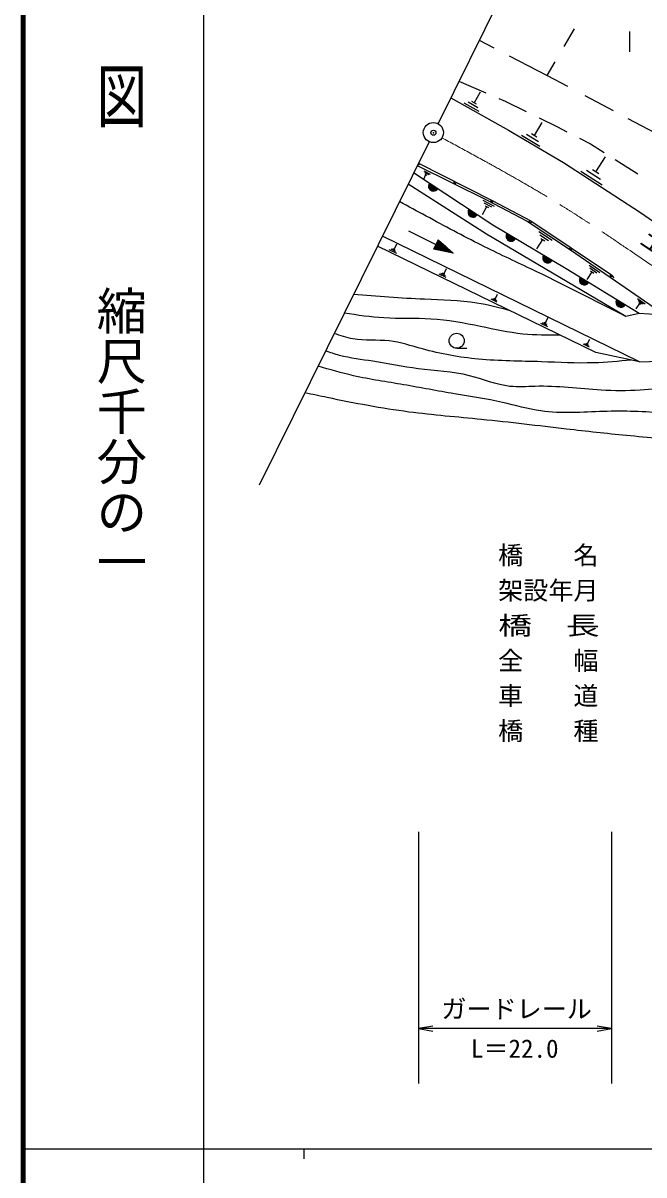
# Model space of a CAD drawing. Units: millimetres, scale not verified. Extents: x 40000 to 680000, y 20000 to 380000.
# Drawn here: x 40000 to 101887, y 202409 to 317166 of the extents above; entities that cross this region are included whole.
import ezdxf
from ezdxf.enums import TextEntityAlignment as Align

# ---------------------------------------------------------------- set-up
doc = ezdxf.new("R2010")
doc.units = ezdxf.units.MM
doc.header["$LTSCALE"] = 1000
doc.header["$PDMODE"] = 32
doc.header["$PDSIZE"] = 500
doc.linetypes.add('CHAIN', pattern=[18.5, 12, -1.5, 3.5, -1.5])
for name, color, linetype, lineweight in [('M-BGD', 7, 'Continuous', 25), ('M-BMK', 2, 'CHAIN', 13), ('M-BMK-SRVR', 3, 'Continuous', 25), ('M-STR-STR3', 7, 'Continuous', 25), ('M-TTL', 2, 'Continuous', 140), ('M-TTL-BAND', 7, 'Continuous', 25)]:
    doc.layers.add(name, color=color, linetype=linetype, lineweight=lineweight)
doc.layers.add('M-OTRS', color=6, linetype='Continuous')
doc.layers.add('M-STR-STR1', color=1, linetype='Continuous')
doc.styles.add('@ＭＳ ゴシック', font='')
doc.styles.add('ＭＳ ゴシック', font='')
doc.styles.get('@ＭＳ ゴシック').set_extended_font_data('@MS Gothic')
doc.styles.get('ＭＳ ゴシック').set_extended_font_data('MS Gothic')

# ---------------------------------------------------------------- blocks, each defined once
blk = doc.blocks.new('open_arrow')
at = {"color": 0, "linetype": 'Continuous', "lineweight": -2}
blk.add_lwpolyline([(7.5, 1.25), (0, 0), (7.5, -1.25)], dxfattribs=at)

msp = doc.modelspace()

# ---------------------------------------------------------------- linework, layer by layer
at = {"layer": 'M-BGD'}
for p, q in [((93925, 314833), (94956, 316579)), ((100463, 314312), (100463, 316312)), ((85470, 315446), (86934, 314689)), ((88455, 313904), (92226, 311955)), ((92226, 311955), (93026, 313311)), ((83447, 311359), (86111, 310214)), ((92226, 311955), (94275, 310864)), ((85551, 310267), (84971, 309227)), ((95989, 309953), (98829, 308442)), ((82635, 309718), (88399, 306492)), ((85461, 308357), (83971, 309197)), ((85331, 308727), (84361, 309277)), ((85191, 309097), (84741, 309347)), ((87416, 309653), (88043, 309383)), ((88043, 309383), (90151, 308346)), ((91442, 307710), (93265, 306812)), ((100281, 307669), (103632, 305886)), ((88399, 306492), (93851, 303268)), ((91691, 307247), (90941, 305967)), ((93265, 306812), (94201, 306333)), ((91521, 304877), (89691, 305957)), ((91371, 305347), (90181, 306047)), ((91211, 305807), (90661, 306127)), ((95465, 305686), (96559, 305125)), ((96559, 305125), (97931, 304257)), ((79296, 302971), (86259, 299516)), ((79409, 303200), (86760, 299495)), ((93851, 303268), (101531, 298294)), ((98031, 303827), (97061, 302337)), ((99017, 303569), (101279, 302137)), ((86820, 297015), (78932, 302234)), ((79931, 302427), (80591, 302107)), ((79931, 301607), (80161, 302067)), ((80001, 302277), (80431, 302067)), ((80061, 302117), (80261, 302017)), ((97721, 301007), (95581, 302387)), ((97551, 301567), (96161, 302467)), ((97381, 302127), (96741, 302537)), ((86208, 296147), (78385, 301130)), ((85831, 299517), (86961, 298927)), ((86259, 299516), (90240, 297423)), ((85801, 298087), (86221, 298877)), ((85941, 299247), (86681, 298857)), ((86051, 298967), (86391, 298787)), ((86760, 299495), (90601, 297445)), ((90240, 297423), (94578, 294565)), ((90601, 297445), (98657, 292074)), ((101531, 298294), (108495, 293439)), ((78411, 296471), (82883, 294235)), ((100090, 287930), (86208, 296147)), ((94119, 292677), (86820, 297015)), ((91421, 296407), (92731, 295547)), ((97079, 284357), (75317, 294932)), ((101451, 283409), (75813, 295934)), ((77231, 295147), (76981, 294627)), ((81386, 295561), (80923, 294635)), ((81411, 295540), (80956, 294629)), ((81450, 295505), (81007, 294618)), ((81489, 295471), (81057, 294608)), ((81527, 295437), (81108, 294598)), ((81566, 295402), (81159, 294587)), ((81605, 295368), (81209, 294577)), ((81644, 295334), (81260, 294567)), ((81682, 295299), (81311, 294556)), ((81721, 295265), (81361, 294546)), ((82883, 294235), (81386, 295561)), ((81760, 295230), (81412, 294535)), ((81798, 295196), (81463, 294525)), ((81837, 295162), (81514, 294515)), ((81876, 295127), (81564, 294504)), ((81915, 295093), (81615, 294494)), ((81953, 295059), (81666, 294484)), ((81992, 295024), (81716, 294473)), ((82031, 294990), (81767, 294463)), ((82070, 294956), (81818, 294452)), ((91211, 294667), (91821, 295587)), ((91521, 296067), (92371, 295507)), ((91621, 295717), (92011, 295457)), ((77241, 294217), (76491, 294577)), ((77171, 294397), (76681, 294627)), ((77091, 294567), (76861, 294677)), ((82883, 294235), (80923, 294635)), ((82108, 294921), (81869, 294442)), ((82147, 294887), (81919, 294432)), ((82186, 294853), (81970, 294421)), ((82224, 294818), (82021, 294411)), ((82263, 294784), (82071, 294401)), ((82302, 294750), (82122, 294390)), ((82341, 294715), (82173, 294380)), ((82379, 294681), (82224, 294369)), ((82418, 294647), (82274, 294359)), ((82457, 294612), (82325, 294349)), ((82496, 294578), (82376, 294338)), ((82534, 294544), (82426, 294328)), ((82573, 294509), (82477, 294318)), ((82612, 294475), (82528, 294307)), ((82650, 294441), (82579, 294297)), ((82689, 294406), (82629, 294286)), ((82728, 294372), (82680, 294276)), ((82767, 294338), (82731, 294266)), ((82805, 294303), (82781, 294255)), ((82844, 294269), (82832, 294245)), ((94578, 294565), (103981, 288093)), ((82161, 292677), (81931, 292197)), ((101417, 288236), (94119, 292677)), ((96411, 293057), (97501, 292317)), ((96491, 292767), (97201, 292287)), ((82171, 291827), (81481, 292157)), ((82101, 291987), (81651, 292207)), ((82031, 292147), (81821, 292247)), ((96211, 291607), (96731, 292367)), ((96571, 292477), (96891, 292257)), ((87271, 289347), (86661, 289647)), ((87211, 289497), (86811, 289687)), ((87141, 289637), (86961, 289727)), ((87261, 290107), (87051, 289687)), ((101111, 288697), (101491, 289237)), ((101251, 289727), (102021, 289197)), ((101311, 289527), (101811, 289177)), ((101371, 289317), (101601, 289157)), ((101417, 288236), (100090, 287930)), ((103466, 288082), (101417, 288236)), ((92311, 286897), (91591, 287247)), ((92241, 287067), (91771, 287297)), ((92161, 287237), (91941, 287347)), ((92301, 287797), (92051, 287297)), ((83221, 284765), (84221, 284765)), ((96461, 284877), (95851, 285177)), ((96401, 285027), (96001, 285217)), ((96331, 285167), (96151, 285257)), ((96451, 285637), (96241, 285217)), ((101451, 283409), (97079, 284357)), ((101451, 283409), (122463, 284207))]:
    msp.add_line(p, q, dxfattribs=at)
msp.add_circle((83221, 285515), 750, dxfattribs=at)
for centre, radius, start, end in [((79409, 303200), 150, 243.66794, 333.25752), ((80904, 300930), 500, 146.50922, 326.50922), ((80904, 300930), 500, 146.50922, 326.50922), ((80904, 300930), 450, 146.50922, 326.50922), ((80904, 300930), 400, 146.50922, 326.50922), ((80904, 300930), 350, 146.50922, 326.50922), ((80904, 300930), 300, 146.50922, 326.50922), ((80904, 300930), 250, 146.50922, 326.50922), ((80904, 300930), 200, 146.50922, 326.50922), ((80904, 300930), 150, 146.50922, 326.50922), ((80904, 300930), 100, 146.50922, 326.50922), ((80904, 300930), 50, 146.50922, 326.50922), ((83085, 301347), 150, 153.25752, 333.25752), ((86760, 299495), 150, 153.25752, 331.90516), ((84848, 298320), 500, 146.50922, 326.50922), ((84848, 298320), 500, 146.50922, 326.50922), ((84848, 298320), 450, 146.50922, 326.50922), ((84848, 298320), 400, 146.50922, 326.50922), ((84848, 298320), 350, 146.50922, 326.50922), ((84848, 298320), 300, 146.50922, 326.50922), ((84848, 298320), 250, 146.50922, 326.50922), ((84848, 298320), 200, 146.50922, 326.50922), ((84848, 298320), 150, 146.50922, 326.50922), ((84848, 298320), 100, 146.50922, 326.50922), ((84848, 298320), 50, 146.50922, 326.50922), ((90601, 297445), 150, 151.90516, 326.30993), ((88645, 295930), 500, 149.27251, 329.27251), ((88645, 295930), 500, 149.27251, 329.27251), ((88645, 295930), 450, 149.27251, 329.27251), ((88645, 295930), 400, 149.27251, 329.27251), ((88645, 295930), 350, 149.27251, 329.27251), ((88645, 295930), 300, 149.27251, 329.27251), ((88645, 295930), 250, 149.27251, 329.27251), ((88645, 295930), 200, 149.27251, 329.27251), ((88645, 295930), 150, 149.27251, 329.27251), ((88645, 295930), 100, 149.27251, 329.27251), ((88645, 295930), 50, 149.27251, 329.27251), ((92294, 293761), 500, 149.27251, 329.27251), ((92294, 293761), 500, 149.27251, 329.27251), ((92294, 293761), 450, 149.27251, 329.27251), ((92294, 293761), 400, 149.27251, 329.27251), ((92294, 293761), 350, 149.27251, 329.27251), ((92294, 293761), 300, 149.27251, 329.27251), ((92294, 293761), 250, 149.27251, 329.27251), ((92294, 293761), 200, 149.27251, 329.27251), ((92294, 293761), 150, 149.27251, 329.27251), ((92294, 293761), 100, 149.27251, 329.27251), ((92294, 293761), 50, 149.27251, 329.27251), ((94629, 294760), 150, 146.30993, 326.30993), ((95943, 291566), 500, 148.68402, 328.68402), ((95943, 291566), 500, 148.68402, 328.68402), ((95943, 291566), 450, 148.68402, 328.68402), ((95943, 291566), 400, 148.68402, 328.68402), ((95943, 291566), 350, 148.68402, 328.68402), ((95943, 291566), 300, 148.68402, 328.68402), ((95943, 291566), 250, 148.68402, 328.68402), ((95943, 291566), 200, 148.68402, 328.68402), ((95943, 291566), 150, 148.68402, 328.68402), ((95943, 291566), 100, 148.68402, 328.68402), ((95943, 291566), 50, 148.68402, 328.68402), ((98657, 292074), 150, 146.30993, 326.30993), ((98380, 291658), 500, 11.30993, 56.30993), ((99593, 289346), 500, 148.68402, 328.68402), ((99593, 289346), 500, 148.68402, 328.68402), ((99593, 289346), 450, 148.68402, 328.68402), ((99593, 289346), 400, 148.68402, 328.68402), ((99593, 289346), 350, 148.68402, 328.68402), ((99593, 289346), 300, 148.68402, 328.68402), ((99593, 289346), 250, 148.68402, 328.68402), ((99593, 289346), 200, 148.68402, 328.68402), ((99593, 289346), 150, 148.68402, 328.68402), ((99593, 289346), 100, 148.68402, 328.68402), ((99593, 289346), 50, 148.68402, 328.68402)]:
    msp.add_arc(centre, radius, start, end, dxfattribs=at)
for points, knots in [([(100090, 287930), (96940, 289541), (93790, 291151), (90597, 292677), (88963, 293457), (87318, 294215), (85698, 295024), (83839, 295952), (82014, 296946), (80186, 297933), (79296, 298414), (78405, 298892), (77514, 299371)], [0, 0, 0, 0, 1, 1, 1, 2, 2, 2, 3, 3, 3, 4, 4, 4, 4]), ([(88543, 288505), (87443, 288798), (86343, 289091), (85227, 289273), (83512, 289554), (81757, 289575), (80011, 289646), (77643, 289743), (75290, 289932), (72937, 290122)], [0, 0, 0, 0, 1, 1, 1, 2, 2, 2, 3, 3, 3, 3]), ([(93530, 286082), (92283, 286073), (91037, 286063), (89804, 286186), (88392, 286327), (86999, 286642), (85600, 286931), (83960, 287270), (82313, 287574), (80650, 287677), (79093, 287772), (77523, 287691), (75966, 287783), (74644, 287861), (73331, 288064), (72018, 288266)], [0, 0, 0, 0, 1, 1, 1, 2, 2, 2, 3, 3, 3, 4, 4, 4, 5, 5, 5, 5]), ([(100605, 283593), (99365, 283472), (98125, 283352), (96883, 283312), (95147, 283257), (93408, 283361), (91667, 283419), (89570, 283488), (87471, 283492), (85387, 283685), (83503, 283859), (81632, 284189), (79798, 284696), (78702, 284999), (77619, 285366), (76498, 285494), (75301, 285632), (74062, 285498), (72879, 285707), (72247, 285819), (71631, 286029), (71015, 286239)], [0, 0, 0, 0, 1, 1, 1, 2, 2, 2, 3, 3, 3, 4, 4, 4, 5, 5, 5, 6, 6, 6, 7, 7, 7, 7]), ([(124369, 272589), (122831, 273269), (121293, 273948), (119716, 274530), (118405, 275014), (117068, 275431), (115778, 275967), (114151, 276643), (112599, 277508), (110987, 278203), (109779, 278724), (108536, 279149), (107315, 279693), (106490, 280060), (105674, 280482), (104813, 280651), (103753, 280859), (102626, 280684), (101514, 280598), (100204, 280497), (98916, 280520), (97628, 280598), (95437, 280730), (93244, 281021), (91028, 280970), (90190, 280951), (89348, 280883), (88527, 280970), (87154, 281116), (85838, 281695), (84482, 282035), (82810, 282454), (81078, 282511), (79372, 282727), (77856, 282919), (76361, 283236), (74848, 283472), (73742, 283644), (72627, 283773), (71548, 284057), (71077, 284182), (70613, 284336), (70149, 284490)], [0, 0, 0, 0, 1, 1, 1, 2, 2, 2, 3, 3, 3, 4, 4, 4, 5, 5, 5, 6, 6, 6, 7, 7, 7, 8, 8, 8, 9, 9, 9, 10, 10, 10, 11, 11, 11, 12, 12, 12, 13, 13, 13, 14, 14, 14, 14]), ([(129600, 266874), (128099, 267512), (126598, 268150), (125092, 268782), (123618, 269400), (122140, 270013), (120727, 270751), (119093, 271605), (117548, 272627), (115990, 273625), (114790, 274395), (113583, 275151), (112318, 275808), (111074, 276453), (109775, 277004), (108433, 277404), (106995, 277833), (105507, 278091), (104015, 278256), (101967, 278482), (99910, 278532), (97841, 278469), (95755, 278405), (93657, 278226), (91614, 278522), (90326, 278709), (89061, 279085), (87782, 279374), (86197, 279732), (84590, 279957), (82992, 280225), (81304, 280509), (79624, 280841), (77935, 281130), (76264, 281416), (74584, 281661), (72932, 282035), (71745, 282304), (70572, 282640), (69400, 282976)], [0, 0, 0, 0, 1, 1, 1, 2, 2, 2, 3, 3, 3, 4, 4, 4, 5, 5, 5, 6, 6, 6, 7, 7, 7, 8, 8, 8, 9, 9, 9, 10, 10, 10, 11, 11, 11, 12, 12, 12, 13, 13, 13, 13]), ([(130922, 264453), (129334, 265164), (127746, 265876), (126103, 266440), (124835, 266875), (123536, 267223), (122271, 267664), (120689, 268217), (119162, 268917), (117640, 269634), (116344, 270244), (115052, 270865), (113862, 271656), (112820, 272348), (111857, 273171), (110775, 273785), (109535, 274488), (108138, 274918), (106730, 275222), (104547, 275694), (102337, 275865), (100130, 276074), (98141, 276262), (96154, 276482), (94169, 276712), (91348, 277040), (88531, 277389), (85706, 277670), (83292, 277911), (80872, 278102), (78468, 278416), (75735, 278772), (73022, 279286), (70324, 279853), (69579, 280009), (68835, 280170), (68091, 280330)], [0, 0, 0, 0, 1, 1, 1, 2, 2, 2, 3, 3, 3, 4, 4, 4, 5, 5, 5, 6, 6, 6, 7, 7, 7, 8, 8, 8, 9, 9, 9, 10, 10, 10, 11, 11, 11, 12, 12, 12, 12])]:
    msp.add_open_spline(points, degree=3, knots=knots, dxfattribs=at)
at = {"layer": 'M-BMK'}
msp.add_open_spline([(81756, 305742), (83526, 304779), (85295, 303815), (87056, 302836), (89310, 301581), (91551, 300299), (93742, 298938), (96270, 297368), (98731, 295692), (101196, 294024), (104087, 292066), (106984, 290119), (109880, 288171)], degree=3, knots=[0, 0, 0, 0, 1, 1, 1, 2, 2, 2, 3, 3, 3, 4, 4, 4, 4], dxfattribs=at)
at = {"layer": 'M-BMK-SRVR'}
for p, q in [((96532, 337796), (81362, 307145)), ((80472, 305347), (63532, 271121))]:
    msp.add_line(p, q, dxfattribs=at)
msp.add_circle((80896, 306253), 1000, dxfattribs=at)
at = {"layer": 'M-OTRS'}
msp.add_point((80899, 306241), dxfattribs=at)
at = {"layer": 'M-STR-STR3'}
for p, q in [((79409, 236577), (79409, 211530)), ((98657, 236577), (98657, 211530)), ((98657, 216989), (79409, 216989))]:
    msp.add_line(p, q, dxfattribs=at)
at = {"layer": 'M-TTL'}
msp.add_line((40000, 380000), (40000, 20000), dxfattribs=at)
at = {"layer": 'M-TTL-BAND'}
for p, q in [((58000, 370000), (58000, 20000)), ((40000, 205000), (579000, 205000)), ((68000, 205000), (68000, 204000))]:
    msp.add_line(p, q, dxfattribs=at)

# ---------------------------------------------------------------- block references
at = {"layer": 'M-STR-STR3', "xscale": 193, "yscale": 193}
msp.add_blockref('open_arrow', (79409, 216989), dxfattribs=at)
at = {"layer": 'M-STR-STR3', "xscale": 193, "yscale": 193, "rotation": 180}
msp.add_blockref('open_arrow', (98657, 216989), dxfattribs=at)

# ---------------------------------------------------------------- texts
at = {"layer": 'M-STR-STR1', "style": 'ＭＳ ゴシック'}
msp.add_text('土ヶ原橋', height=1833, rotation=326.121, dxfattribs=at).set_placement((101132, 294844), align=Align.BOTTOM_LEFT)
for s, p in [('橋\u3000\u3000名', (87352, 262677)), ('架設年月', (87352, 259177)), ('全\u3000\u3000幅', (87352, 252177)), ('車\u3000\u3000道', (87352, 248677)), ('橋\u3000\u3000種', (87352, 245177))]:
    msp.add_text(s, height=1833, dxfattribs=at).set_placement(p, align=Align.BOTTOM_LEFT)
at = {"layer": 'M-STR-STR1', "style": 'ＭＳ ゴシック', "width": 1.35}
msp.add_text('橋  長', height=1833, dxfattribs=at).set_placement((87352, 255677), align=Align.BOTTOM_LEFT)
at = {"layer": 'M-STR-STR3', "style": 'ＭＳ ゴシック'}
for s, p in [('ガードレール', (81697, 218952)), ('L＝22.0', (84638, 215000))]:
    msp.add_text(s, height=1833, dxfattribs=at).set_placement(p, align=Align.MIDDLE_LEFT)
at = {"layer": 'M-TTL-BAND', "style": '@ＭＳ ゴシック', "width": 1.4}
msp.add_text('平  面  図', height=3666, rotation=270, dxfattribs=at).set_placement((49777, 306475), align=Align.MIDDLE_RIGHT)
at = {"layer": 'M-TTL-BAND', "style": '@ＭＳ ゴシック'}
msp.add_text('縮尺千分の一', height=3666, rotation=270, dxfattribs=at).set_placement((49777, 261030), align=Align.MIDDLE_RIGHT)

doc.saveas('drawing.dxf')
